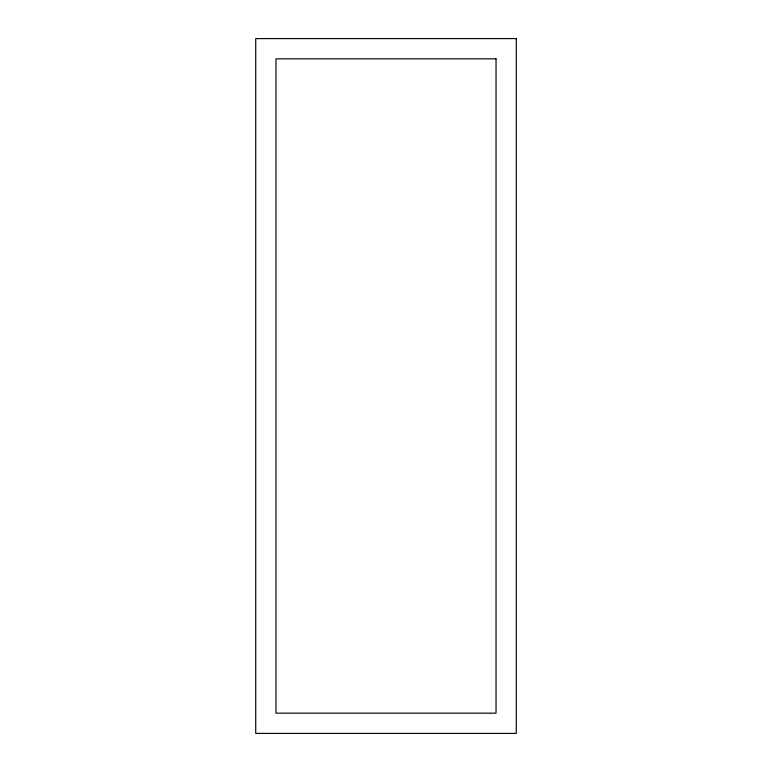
<?xml version="1.0" encoding="UTF-8"?>
<svg xmlns="http://www.w3.org/2000/svg" width="772" height="772" viewBox="0 0 772 772"><rect width="100%" height="100%" fill="white"/><g stroke="black" fill="none" stroke-linecap="round" stroke-linejoin="round"><path stroke-width="1.16" d="M516.275 38.6L255.725 38.6L255.725 733.4L516.275 733.4L516.275 38.6M496.039 58.836L275.961 58.836L275.961 713.164L496.039 713.164L496.039 58.836"/></g></svg>
